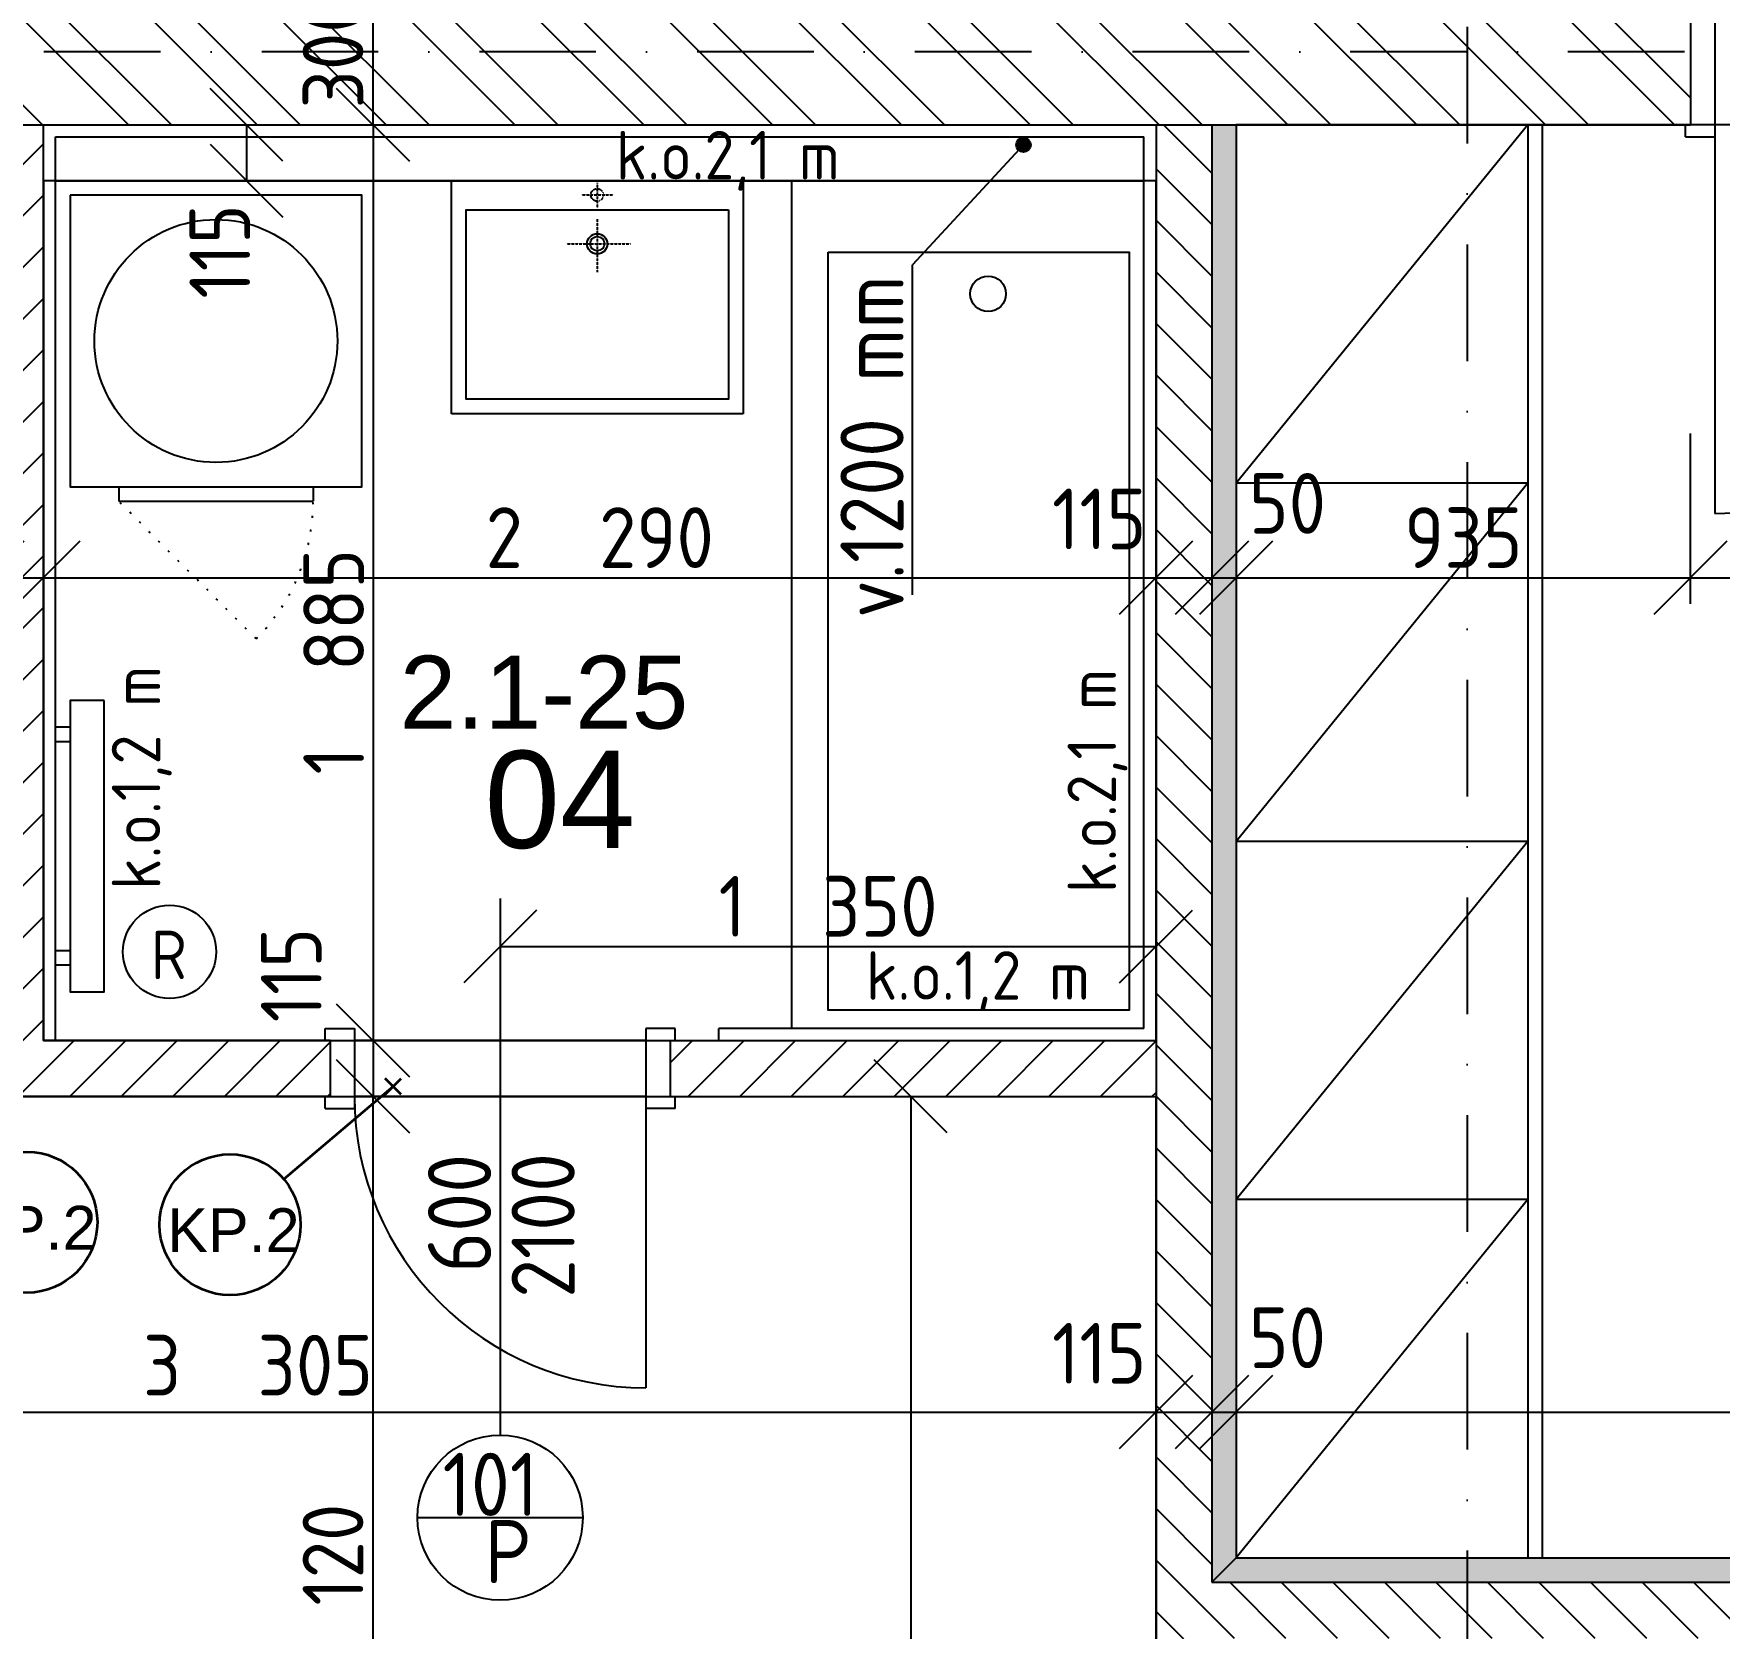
# Model space of a CAD drawing. Extents: x 4511820 to 5180432, y -1526536 to -944957.
# Drawn here: x 5033106 to 5036575, y -1241859 to -1238577 of the extents above; entities that cross this region are included whole.
import ezdxf

# ---------------------------------------------------------------- set-up
doc = ezdxf.new("R2010")
doc.units = 0
doc.header["$MEASUREMENT"] = 0
for name, pattern in [('ACAD_ISO07W100', [3.5, 0.5, -3]), ('BODKOCIARKOVANA_3', [5.6, 3, -1.3, 0, -1.3]), ('DASHED', [0.75, 0.5, -0.25])]:
    doc.linetypes.add(name, pattern=pattern)
doc.layers.get('0').update_dxf_attribs({"linetype": 'CONTINUOUS'})
doc.layers.get('Defpoints').update_dxf_attribs({"color": 61, "linetype": 'CONTINUOUS'})
for name, color, linetype in [('DVERE', 45, 'CONTINUOUS'), ('KÓTY', 4, 'CONTINUOUS'), ('MÚRY', 1, 'CONTINUOUS'), ('osi', 253, 'CONTINUOUS'), ('Plochy', 41, 'CONTINUOUS'), ('POPIS', 7, 'CONTINUOUS'), ('TENKÁ', 7, 'CONTINUOUS'), ('Z-Kúrenie', 101, 'CONTINUOUS'), ('ZARIADENIE', 47, 'CONTINUOUS'), ('ZARIADENIE1', 145, 'CONTINUOUS'), ('ZARIADOVACIE', 144, 'CONTINUOUS'), ('ŠRAFY', 82, 'CONTINUOUS')]:
    doc.layers.add(name, color=color, linetype=linetype)
doc.layers.add('preklady', color=74, linetype='CONTINUOUS', lineweight=35)
doc.styles.add('ARIAL', font='arial.ttf')
doc.styles.add('STYLE1', font='isocp.shx')
doc.dimstyles.new('STANDARD-50', dxfattribs={"dimtxt": 125, "dimasz": 150, "dimexe": 10, "dimexo": 200, "dimgap": 20, "dimtad": 1, "dimdsep": 46, "dimlunit": 6, "dimtxsty": 'STYLE1', "dimblk1": 'OBLIQUE', "dimblk2": 'OBLIQUE', "dimsah": 1, "dimcen": 2.5, "dimse1": 1, "dimse2": 1, "dimadec": 0, "dimazin": 0, "dimtfac": 1, "dimtmove": 1, "dimatfit": 3, "dimldrblk": 'OBLIQUE', "dimfxl": 1, "dimtolj": 1, "dimtzin": 0, "dimarcsym": 0})
pattern_1 = [(45, (515270.5, 214751.965), (-53.0330086, 53.0330086), [])]

# ---------------------------------------------------------------- blocks, each defined once
blk = doc.blocks.new('pračka')
at = {"layer": 'ZARIADENIE1', "color": 8, "linetype": 'ACAD_ISO07W100', "ltscale": 8}
blk.add_line((4536136.9, -1117296.3), (4536419.7, -1117579.2), dxfattribs=at)
at = {"layer": 'ZARIADENIE1', "color": 8}
for p, q in [((4536419.7, -1117579.2), (4536019.7, -1117579.2)), ((4536019.7, -1117609.2), (4536019.7, -1117579.2)), ((4536419.7, -1117609.2), (4536419.7, -1117579.2))]:
    blk.add_line(p, q, dxfattribs=at)
blk.add_lwpolyline([(4536519.7, -1118209.2), (4536519.7, -1117609.2), (4535919.7, -1117609.2), (4535919.7, -1118209.2)], close=True, dxfattribs=at)
blk.add_circle((4536219.7, -1117909.2), 250, dxfattribs=at)
at = {"layer": 'ZARIADENIE1', "color": 8, "linetype": 'ACAD_ISO07W100', "ltscale": 8}
blk.add_arc((4536419.7, -1117579.2), 400, 135, 180, dxfattribs=at)
blk = doc.blocks.new('_OBLIQUE')
at = {"color": 0, "linetype": 'ByBlock'}
blk.add_line((-0.5, -0.5), (0.5, 0.5), dxfattribs=at)
blk = doc.blocks.new('*D31325')
at = {"layer": 'Defpoints', "color": 0}
for p in [(5035416, -1240764.2), (5034911, -1244884.2), (5035416, -1244884.2)]:
    blk.add_point(p, dxfattribs=at)
at = {"layer": 'KÓTY', "color": 0, "lineweight": -2}
blk.add_line((5034911, -1240764.2), (5034911, -1244884.2), dxfattribs=at)
at = {"layer": 'KÓTY', "color": 0, "linetype": 'ByBlock', "lineweight": -2, "xscale": 150, "yscale": 150, "zscale": 150}
for p, rotation in [((5034911, -1240764.2), 90), ((5034911, -1244884.2), 270)]:
    blk.add_blockref('_OBLIQUE', p, dxfattribs=dict(at, rotation=rotation))
at = {"layer": 'KÓTY', "color": 0, "insert": (5034828.5, -1242824.2), "char_height": 125, "attachment_point": 5, "rotation": 90, "style": 'STYLE1'}
blk.add_mtext('\\A1;4ﾠ120', dxfattribs=at)
blk = doc.blocks.new('*D31326')
at = {"layer": 'Defpoints', "color": 0}
for p in [(5033212, -1240764.2), (5033804.5, -1240764.2), (5033212, -1242884.2)]:
    blk.add_point(p, dxfattribs=at)
at = {"layer": 'KÓTY', "color": 0, "lineweight": -2}
blk.add_line((5033804.5, -1242884.2), (5033804.5, -1240764.2), dxfattribs=at)
at = {"layer": 'KÓTY', "color": 0, "linetype": 'ByBlock', "lineweight": -2, "xscale": 150, "yscale": 150, "zscale": 150}
for p, rotation in [((5033804.5, -1240764.2), 90), ((5033804.5, -1242884.2), 270)]:
    blk.add_blockref('_OBLIQUE', p, dxfattribs=dict(at, rotation=rotation))
at = {"layer": 'KÓTY', "color": 0, "insert": (5033722, -1241824.2), "char_height": 125, "attachment_point": 5, "rotation": 90, "style": 'STYLE1'}
blk.add_mtext('\\A1;2ﾠ120', dxfattribs=at)
blk = doc.blocks.new('*D31331')
at = {"layer": 'Defpoints', "color": 0}
for p in [(5034066, -1240356.6), (5035416, -1240356.6), (5035416, -1240455.5)]:
    blk.add_point(p, dxfattribs=at)
at = {"layer": 'KÓTY', "color": 0, "lineweight": -2}
blk.add_line((5034066, -1240455.5), (5035416, -1240455.5), dxfattribs=at)
at = {"layer": 'KÓTY', "color": 0, "linetype": 'ByBlock', "lineweight": -2, "xscale": 150, "yscale": 150, "zscale": 150, "rotation": 180}
blk.add_blockref('_OBLIQUE', (5034066, -1240455.5), dxfattribs=at)
at = {"layer": 'KÓTY', "color": 0, "linetype": 'ByBlock', "lineweight": -2, "xscale": 150, "yscale": 150, "zscale": 150}
blk.add_blockref('_OBLIQUE', (5035416, -1240455.5), dxfattribs=at)
at = {"layer": 'KÓTY', "color": 0, "insert": (5034741, -1240373), "char_height": 125, "attachment_point": 5, "style": 'STYLE1'}
blk.add_mtext('\\A1;1ﾠ350', dxfattribs=at)
blk = doc.blocks.new('*D31337')
at = {"layer": 'Defpoints', "color": 0}
for p in [(5033126, -1239696.5), (5035416, -1239696.5), (5035416, -1239696.5)]:
    blk.add_point(p, dxfattribs=at)
at = {"layer": 'KÓTY', "color": 0, "lineweight": -2}
blk.add_line((5033126, -1239696.5), (5035416, -1239696.5), dxfattribs=at)
at = {"layer": 'KÓTY', "color": 0, "linetype": 'ByBlock', "lineweight": -2, "xscale": 150, "yscale": 150, "zscale": 150, "rotation": 180}
blk.add_blockref('_OBLIQUE', (5033126, -1239696.5), dxfattribs=at)
at = {"layer": 'KÓTY', "color": 0, "linetype": 'ByBlock', "lineweight": -2, "xscale": 150, "yscale": 150, "zscale": 150}
blk.add_blockref('_OBLIQUE', (5035416, -1239696.5), dxfattribs=at)
at = {"layer": 'KÓTY', "color": 0, "insert": (5034271, -1239614), "char_height": 125, "attachment_point": 5, "style": 'STYLE1'}
blk.add_mtext('\\A1;2ﾠ290', dxfattribs=at)
blk = doc.blocks.new('*D31338')
at = {"layer": 'Defpoints', "color": 0}
for p in [(5033011, -1239696.5), (5033126, -1239696.5), (5033126, -1239696.5)]:
    blk.add_point(p, dxfattribs=at)
at = {"layer": 'KÓTY', "color": 0, "lineweight": -2}
blk.add_line((5033011, -1239696.5), (5033126, -1239696.5), dxfattribs=at)
at = {"layer": 'KÓTY', "color": 0, "linetype": 'ByBlock', "lineweight": -2, "xscale": 150, "yscale": 150, "zscale": 150, "rotation": 180}
blk.add_blockref('_OBLIQUE', (5033011, -1239696.5), dxfattribs=at)
at = {"layer": 'KÓTY', "color": 0, "linetype": 'ByBlock', "lineweight": -2, "xscale": 150, "yscale": 150, "zscale": 150}
blk.add_blockref('_OBLIQUE', (5033126, -1239696.5), dxfattribs=at)
at = {"layer": 'KÓTY', "color": 0, "insert": (5032870, -1239594), "char_height": 125, "attachment_point": 5, "style": 'STYLE1'}
blk.add_mtext('\\A1;115', dxfattribs=at)
blk = doc.blocks.new('*D31339')
at = {"layer": 'Defpoints', "color": 0}
for p in [(5033126, -1240649.2), (5033126, -1240764.2), (5033804.5, -1240764.2)]:
    blk.add_point(p, dxfattribs=at)
at = {"layer": 'KÓTY', "color": 0, "lineweight": -2}
blk.add_line((5033804.5, -1240649.2), (5033804.5, -1240764.2), dxfattribs=at)
at = {"layer": 'KÓTY', "color": 0, "linetype": 'ByBlock', "lineweight": -2, "xscale": 150, "yscale": 150, "zscale": 150}
for p, rotation in [((5033804.5, -1240649.2), 90), ((5033804.5, -1240764.2), 270)]:
    blk.add_blockref('_OBLIQUE', p, dxfattribs=dict(at, rotation=rotation))
at = {"layer": 'KÓTY', "color": 0, "insert": (5033636, -1240514.5), "char_height": 125, "attachment_point": 5, "rotation": 90, "style": 'STYLE1'}
blk.add_mtext('\\A1;115', dxfattribs=at)
blk = doc.blocks.new('*D31340')
at = {"layer": 'Defpoints', "color": 0}
for p in [(5033151, -1238764.2), (5033151, -1240649.2), (5033804.5, -1240649.2)]:
    blk.add_point(p, dxfattribs=at)
at = {"layer": 'KÓTY', "color": 0, "lineweight": -2}
blk.add_line((5033804.5, -1238764.2), (5033804.5, -1240649.2), dxfattribs=at)
at = {"layer": 'KÓTY', "color": 0, "linetype": 'ByBlock', "lineweight": -2, "xscale": 150, "yscale": 150, "zscale": 150}
for p, rotation in [((5033804.5, -1238764.2), 90), ((5033804.5, -1240649.2), 270)]:
    blk.add_blockref('_OBLIQUE', p, dxfattribs=dict(at, rotation=rotation))
at = {"layer": 'KÓTY', "color": 0, "insert": (5033723.5, -1239869.5), "char_height": 125, "attachment_point": 5, "rotation": 90, "style": 'STYLE1'}
blk.add_mtext('\\A1;1ﾠ885', dxfattribs=at)
blk = doc.blocks.new('*D31346')
at = {"layer": 'Defpoints', "color": 0}
for p in [(5035416, -1241414), (5032111, -1241764.2), (5035416, -1241764.2)]:
    blk.add_point(p, dxfattribs=at)
at = {"layer": 'KÓTY', "color": 0, "lineweight": -2}
blk.add_line((5032111, -1241414), (5035416, -1241414), dxfattribs=at)
at = {"layer": 'KÓTY', "color": 0, "linetype": 'ByBlock', "lineweight": -2, "xscale": 150, "yscale": 150, "zscale": 150, "rotation": 180}
blk.add_blockref('_OBLIQUE', (5032111, -1241414), dxfattribs=at)
at = {"layer": 'KÓTY', "color": 0, "linetype": 'ByBlock', "lineweight": -2, "xscale": 150, "yscale": 150, "zscale": 150}
blk.add_blockref('_OBLIQUE', (5035416, -1241414), dxfattribs=at)
at = {"layer": 'KÓTY', "color": 0, "insert": (5033567.5, -1241317.5), "char_height": 125, "attachment_point": 5, "style": 'STYLE1'}
blk.add_mtext('\\A1;3ﾠ305', dxfattribs=at)
blk = doc.blocks.new('*D31347')
at = {"layer": 'Defpoints', "color": 0}
for p in [(5035416, -1241414), (5035531, -1241414), (5035531, -1241414)]:
    blk.add_point(p, dxfattribs=at)
at = {"layer": 'KÓTY', "color": 0, "lineweight": -2}
blk.add_line((5035416, -1241414), (5035531, -1241414), dxfattribs=at)
at = {"layer": 'KÓTY', "color": 0, "linetype": 'ByBlock', "lineweight": -2, "xscale": 150, "yscale": 150, "zscale": 150, "rotation": 180}
blk.add_blockref('_OBLIQUE', (5035416, -1241414), dxfattribs=at)
at = {"layer": 'KÓTY', "color": 0, "linetype": 'ByBlock', "lineweight": -2, "xscale": 150, "yscale": 150, "zscale": 150}
blk.add_blockref('_OBLIQUE', (5035531, -1241414), dxfattribs=at)
at = {"layer": 'KÓTY', "color": 0, "insert": (5035299, -1241293), "char_height": 125, "attachment_point": 5, "style": 'STYLE1'}
blk.add_mtext('\\A1;115', dxfattribs=at)
blk = doc.blocks.new('*D31348')
at = {"layer": 'Defpoints', "color": 0}
for p in [(5035531, -1241414), (5035581, -1241414), (5035581, -1241414)]:
    blk.add_point(p, dxfattribs=at)
at = {"layer": 'KÓTY', "color": 0, "lineweight": -2}
blk.add_line((5035531, -1241414), (5035581, -1241414), dxfattribs=at)
at = {"layer": 'KÓTY', "color": 0, "linetype": 'ByBlock', "lineweight": -2, "xscale": 150, "yscale": 150, "zscale": 150, "rotation": 180}
blk.add_blockref('_OBLIQUE', (5035531, -1241414), dxfattribs=at)
at = {"layer": 'KÓTY', "color": 0, "linetype": 'ByBlock', "lineweight": -2, "xscale": 150, "yscale": 150, "zscale": 150}
blk.add_blockref('_OBLIQUE', (5035581, -1241414), dxfattribs=at)
at = {"layer": 'KÓTY', "color": 0, "insert": (5035686.5, -1241261), "char_height": 125, "attachment_point": 5, "style": 'STYLE1'}
blk.add_mtext('\\A1;50', dxfattribs=at)
blk = doc.blocks.new('*D31349')
at = {"layer": 'Defpoints', "color": 0}
for p in [(5035581, -1241414), (5040541, -1241414), (5040541, -1241414)]:
    blk.add_point(p, dxfattribs=at)
at = {"layer": 'KÓTY', "color": 0, "lineweight": -2}
blk.add_line((5035581, -1241414), (5040541, -1241414), dxfattribs=at)
at = {"layer": 'KÓTY', "color": 0, "linetype": 'ByBlock', "lineweight": -2, "xscale": 150, "yscale": 150, "zscale": 150, "rotation": 180}
blk.add_blockref('_OBLIQUE', (5035581, -1241414), dxfattribs=at)
at = {"layer": 'KÓTY', "color": 0, "linetype": 'ByBlock', "lineweight": -2, "xscale": 150, "yscale": 150, "zscale": 150}
blk.add_blockref('_OBLIQUE', (5040541, -1241414), dxfattribs=at)
at = {"layer": 'KÓTY', "color": 0, "insert": (5038061, -1241331.5), "char_height": 125, "attachment_point": 5, "style": 'STYLE1'}
blk.add_mtext('\\A1;4ﾠ960', dxfattribs=at)
blk = doc.blocks.new('*D31353')
at = {"layer": 'Defpoints', "color": 0}
for p in [(5034476.5, -1238764.2), (5033544, -1238879.2), (5034476.5, -1238879.2)]:
    blk.add_point(p, dxfattribs=at)
at = {"layer": 'KÓTY', "color": 0, "lineweight": -2}
blk.add_line((5033544, -1238764.2), (5033544, -1238879.2), dxfattribs=at)
at = {"layer": 'KÓTY', "color": 0, "linetype": 'ByBlock', "lineweight": -2, "xscale": 150, "yscale": 150, "zscale": 150}
for p, rotation in [((5033544, -1238764.2), 90), ((5033544, -1238879.2), 270)]:
    blk.add_blockref('_OBLIQUE', p, dxfattribs=dict(at, rotation=rotation))
at = {"layer": 'KÓTY', "color": 0, "insert": (5033489, -1239025), "char_height": 125, "attachment_point": 5, "rotation": 90, "style": 'STYLE1'}
blk.add_mtext('\\A1;115', dxfattribs=at)
blk = doc.blocks.new('*D31357')
at = {"layer": 'Defpoints', "color": 0}
for p in [(5035581, -1238215.7), (5036516, -1238215.7), (5036516, -1239696.5)]:
    blk.add_point(p, dxfattribs=at)
at = {"layer": 'KÓTY', "color": 0, "lineweight": -2}
blk.add_line((5035581, -1239696.5), (5036516, -1239696.5), dxfattribs=at)
at = {"layer": 'KÓTY', "color": 0, "linetype": 'ByBlock', "lineweight": -2, "xscale": 150, "yscale": 150, "zscale": 150, "rotation": 180}
blk.add_blockref('_OBLIQUE', (5035581, -1239696.5), dxfattribs=at)
at = {"layer": 'KÓTY', "color": 0, "linetype": 'ByBlock', "lineweight": -2, "xscale": 150, "yscale": 150, "zscale": 150}
blk.add_blockref('_OBLIQUE', (5036516, -1239696.5), dxfattribs=at)
at = {"layer": 'KÓTY', "color": 0, "insert": (5036048.5, -1239614), "char_height": 125, "attachment_point": 5, "style": 'STYLE1'}
blk.add_mtext('\\A1;935', dxfattribs=at)
blk = doc.blocks.new('*D31358')
at = {"layer": 'Defpoints', "color": 0}
for p in [(5036516, -1238065.7), (5037416, -1238065.7), (5037416, -1239696.5)]:
    blk.add_point(p, dxfattribs=at)
at = {"layer": 'KÓTY', "color": 0, "lineweight": -2}
blk.add_line((5036516, -1239696.5), (5037416, -1239696.5), dxfattribs=at)
at = {"layer": 'KÓTY', "color": 0, "linetype": 'ByBlock', "lineweight": -2, "xscale": 150, "yscale": 150, "zscale": 150, "rotation": 180}
blk.add_blockref('_OBLIQUE', (5036516, -1239696.5), dxfattribs=at)
at = {"layer": 'KÓTY', "color": 0, "linetype": 'ByBlock', "lineweight": -2, "xscale": 150, "yscale": 150, "zscale": 150}
blk.add_blockref('_OBLIQUE', (5037416, -1239696.5), dxfattribs=at)
at = {"layer": 'KÓTY', "color": 0, "insert": (5036966, -1239614), "char_height": 125, "attachment_point": 5, "style": 'STYLE1'}
blk.add_mtext('\\A1;900', dxfattribs=at)
blk = doc.blocks.new('*D31364')
at = {"layer": 'Defpoints', "color": 0}
for p in [(5035416, -1239696.5), (5035531, -1239696.5), (5035531, -1239696.5)]:
    blk.add_point(p, dxfattribs=at)
at = {"layer": 'KÓTY', "color": 0, "lineweight": -2}
blk.add_line((5035416, -1239696.5), (5035531, -1239696.5), dxfattribs=at)
at = {"layer": 'KÓTY', "color": 0, "linetype": 'ByBlock', "lineweight": -2, "xscale": 150, "yscale": 150, "zscale": 150, "rotation": 180}
blk.add_blockref('_OBLIQUE', (5035416, -1239696.5), dxfattribs=at)
at = {"layer": 'KÓTY', "color": 0, "linetype": 'ByBlock', "lineweight": -2, "xscale": 150, "yscale": 150, "zscale": 150}
blk.add_blockref('_OBLIQUE', (5035531, -1239696.5), dxfattribs=at)
at = {"layer": 'KÓTY', "color": 0, "insert": (5035299, -1239575.5), "char_height": 125, "attachment_point": 5, "style": 'STYLE1'}
blk.add_mtext('\\A1;115', dxfattribs=at)
blk = doc.blocks.new('*D31365')
at = {"layer": 'Defpoints', "color": 0}
for p in [(5035531, -1239696.5), (5035581, -1239696.5), (5035581, -1239696.5)]:
    blk.add_point(p, dxfattribs=at)
at = {"layer": 'KÓTY', "color": 0, "lineweight": -2}
blk.add_line((5035531, -1239696.5), (5035581, -1239696.5), dxfattribs=at)
at = {"layer": 'KÓTY', "color": 0, "linetype": 'ByBlock', "lineweight": -2, "xscale": 150, "yscale": 150, "zscale": 150, "rotation": 180}
blk.add_blockref('_OBLIQUE', (5035531, -1239696.5), dxfattribs=at)
at = {"layer": 'KÓTY', "color": 0, "linetype": 'ByBlock', "lineweight": -2, "xscale": 150, "yscale": 150, "zscale": 150}
blk.add_blockref('_OBLIQUE', (5035581, -1239696.5), dxfattribs=at)
at = {"layer": 'KÓTY', "color": 0, "insert": (5035686.5, -1239543.5), "char_height": 125, "attachment_point": 5, "style": 'STYLE1'}
blk.add_mtext('\\A1;50', dxfattribs=at)
blk = doc.blocks.new('*D31379')
at = {"layer": 'Defpoints', "color": 0}
for p in [(5033804.5, -1238464.2), (5033804.5, -1238464.2), (5033804.5, -1238764.2)]:
    blk.add_point(p, dxfattribs=at)
at = {"layer": 'KÓTY', "color": 0, "lineweight": -2}
blk.add_line((5033804.5, -1238764.2), (5033804.5, -1238464.2), dxfattribs=at)
at = {"layer": 'KÓTY', "color": 0, "linetype": 'ByBlock', "lineweight": -2, "xscale": 150, "yscale": 150, "zscale": 150}
for p, rotation in [((5033804.5, -1238464.2), 90), ((5033804.5, -1238764.2), 270)]:
    blk.add_blockref('_OBLIQUE', p, dxfattribs=dict(at, rotation=rotation))
at = {"layer": 'KÓTY', "color": 0, "insert": (5033722, -1238614.2), "char_height": 125, "attachment_point": 5, "rotation": 90, "style": 'STYLE1'}
blk.add_mtext('\\A1;300', dxfattribs=at)

msp = doc.modelspace()

# ---------------------------------------------------------------- hatches: boundary and pattern name
at = {"layer": 'KÓTY'}
h = msp.add_hatch(color=256, dxfattribs=at)
h.dxf.hatch_style = 1
h.paths.add_polyline_path([(5035158, -1238805.535, 0.65381715), (5035132.826, -1238794.513, 1.52947961)])
at = {"layer": 'ŠRAFY'}
h = msp.add_hatch(dxfattribs=at)
h.set_pattern_fill('ANSI32', color=256, scale=500, angle=90)
h.set_pattern_definition([(135, (515810.9, -44587.94), (-132.5825215, -132.5825215), []), (135, (515810.9, -44499.55), (-132.5825215, -132.5825215), [])])
h.paths.add_polyline_path([(5035341, -1238464.226), (5035226, -1238464.226), (5033376, -1238464.226), (5033211, -1238464.226), (5031271, -1238464.226), (5031271, -1238764.226), (5031971, -1238764.226), (5032111, -1238764.226), (5033011, -1238764.226), (5033126, -1238764.226), (5035416, -1238764.226), (5035581, -1238764.226), (5036516, -1238764.226), (5036516, -1238464.226), (5036356, -1238464.226), (5036241, -1238464.226)])
at = {"layer": 'ŠRAFY', "ltscale": 0.25}
h = msp.add_hatch(dxfattribs=at)
h.set_pattern_fill('ANSI31', color=256, scale=600, style=0)
h.set_pattern_definition(pattern_1)
h.paths.add_polyline_path([(5032111, -1240764.226), (5032266, -1240764.226), (5032266, -1240649.226), (5032111, -1240649.226)])
h.paths.add_polyline_path([(5032111, -1239279.226), (5033011, -1239279.226), (5033011, -1240649.226), (5032966, -1240649.226), (5032966, -1240764.226), (5033716, -1240764.226), (5033716, -1240649.226), (5033126, -1240649.226), (5033126, -1238764.226), (5033011, -1238764.226), (5033011, -1239164.226), (5032111, -1239164.226)])
h = msp.add_hatch(dxfattribs=at)
h.set_pattern_fill('ANSI31', color=256, scale=600, angle=90, style=0)
h.set_pattern_definition([(135, (-2976355.03, 109742.89), (-53.0330086, -53.0330086), [])])
h.paths.add_polyline_path([(5035416, -1238764.226), (5035531, -1238764.226), (5035531, -1241764.226), (5040541, -1241764.226), (5040541, -1241879.226), (5035531, -1241879.226), (5035531, -1241974.226), (5035531, -1241984.226), (5035416, -1241984.226), (5035416, -1241974.226), (5035416, -1240764.226), (5035416, -1240649.226)])
at = {"layer": 'ŠRAFY'}
h = msp.add_hatch(dxfattribs=at)
h.set_pattern_fill('DOTS', color=256, scale=250, angle=90)
h.set_pattern_definition([(90, (-71441.844, -112920.035), (-15.625, 7.8125), [0, -15.625])])
h.paths.add_polyline_path([(5035531, -1238764.226), (5035531, -1241764.226), (5035581, -1241714.226), (5035581, -1238764.226)])
at = {"layer": 'ŠRAFY', "ltscale": 0.25}
h = msp.add_hatch(dxfattribs=at)
h.set_pattern_fill('ANSI31', color=256, scale=600, style=0)
h.set_pattern_definition(pattern_1)
h.paths.add_polyline_path([(5035416, -1240764.226), (5035416, -1240649.226), (5034516, -1240649.226), (5034426, -1240649.226), (5034416, -1240649.226), (5034416, -1240764.226), (5034426, -1240764.226)])
at = {"layer": 'ŠRAFY'}
h = msp.add_hatch(dxfattribs=at)
h.set_pattern_fill('DOTS', color=256, scale=250)
h.set_pattern_definition([(0, (0, -89070.035), (7.8125, 15.625), [0, -15.625])])
h.paths.add_polyline_path([(5040541, -1241714.226), (5035581, -1241714.226), (5035531, -1241764.226), (5040541, -1241764.226)])

# ---------------------------------------------------------------- linework, layer by layer
at = {"layer": 'DVERE', "ltscale": 0.25}
for p, q in [((5036566, -1238439.226), (5036566, -1238789.226)), ((5036506, -1238789.226), (5036506, -1238764.226)), ((5037366, -1238764.226), (5036566, -1238764.226)), ((5036566, -1238764.226), (5036566, -1239564.226)), ((5036506, -1238789.226), (5036566, -1238789.226)), ((5034066, -1240356.57), (5034066, -1241461.226)), ((5033706, -1240649.226), (5033706, -1240624.226)), ((5033706, -1240624.226), (5033766, -1240624.226)), ((5033766, -1240624.226), (5033766, -1240789.226)), ((5034366, -1240624.226), (5034366, -1240789.226)), ((5034426, -1240624.226), (5034366, -1240624.226)), ((5034426, -1240649.226), (5034426, -1240624.226)), ((5034366, -1240649.226), (5033766, -1240649.226)), ((5034366, -1240649.226), (5034366, -1240794.226)), ((5033706, -1240789.226), (5033706, -1240764.226)), ((5034366, -1240764.226), (5033766, -1240764.226)), ((5034366, -1240764.226), (5034366, -1241364.226)), ((5034426, -1240789.226), (5034426, -1240764.226)), ((5033706, -1240789.226), (5033766, -1240789.226)), ((5034426, -1240789.226), (5034366, -1240789.226)), ((5033896, -1241631.226), (5034236, -1241631.226))]:
    msp.add_line(p, q, dxfattribs=at)
msp.add_circle((5034066, -1241631.226), 170, dxfattribs=at)
for centre, radius, start, end in [((5036566, -1238764.226), 800, 270, 0), ((5034366, -1240764.226), 600, 180, 270)]:
    msp.add_arc(centre, radius, start, end, dxfattribs=at)
at = {"layer": 'KÓTY'}
for p, q in [((5035143, -1238805.535), (5034915, -1239052.535)), ((5034915, -1239732.035), (5034915, -1239052.535)), ((5036516, -1239749.938), (5036516, -1239399.938)), ((5035581, -1241714.226), (5035531, -1241764.226))]:
    msp.add_line(p, q, dxfattribs=at)
msp.add_circle((5035143, -1238805.535), 15, dxfattribs=at)
at = {"layer": 'MÚRY'}
for p, q in [((5036516, -1238464.226), (5036516, -1238764.226)), ((5033126, -1238764.226), (5035416, -1238764.226)), ((5035416, -1238764.226), (5035416, -1240649.226)), ((5035581, -1238764.226), (5036516, -1238764.226)), ((5035581, -1238764.226), (5035581, -1241714.226)), ((5035416, -1241984.226), (5035416, -1240764.226)), ((5035581, -1241714.226), (5040541, -1241714.226))]:
    msp.add_line(p, q, dxfattribs=at)
at = {"layer": 'MÚRY', "ltscale": 0.25}
for p, q in [((5033126, -1240649.226), (5033126, -1238764.226)), ((5033716, -1240649.226), (5033126, -1240649.226)), ((5033716, -1240649.226), (5033716, -1240764.226)), ((5034416, -1240649.226), (5034416, -1240764.226)), ((5034416, -1240649.226), (5035416, -1240649.226)), ((5033716, -1240764.226), (5032966, -1240764.226)), ((5034416, -1240764.226), (5035416, -1240764.226))]:
    msp.add_line(p, q, dxfattribs=at)
at = {"layer": 'osi', "linetype": 'BODKOCIARKOVANA_3', "ltscale": 80}
for p, q in [((5036056, -1223327.035), (5036056, -1260844.226)), ((5041881, -1238614.226), (4978211, -1238614.226))]:
    msp.add_line(p, q, dxfattribs=at)
at = {"layer": 'Plochy'}
for points in [[(5040541, -1238764.226), (5035581, -1238764.226), (5035581, -1241714.226), (5040541, -1241714.226)], [(5035416, -1238879.226), (5033126, -1238879.226), (5033126, -1240649.226), (5035416, -1240649.226)], [(5032111, -1244884.226), (5032111, -1242839.226), (5031971, -1242839.226), (5031971, -1241764.226), (5032111, -1241764.226), (5032111, -1240764.226), (5035416, -1240764.226), (5035416, -1244884.226), (5033531, -1244884.226), (5033531, -1242999.226), (5034166, -1242999.226), (5034166, -1242884.226), (5033416, -1242884.226), (5033416, -1244884.226)]]:
    msp.add_lwpolyline(points, close=True, dxfattribs=at)
at = {"layer": 'preklady'}
for p, q in [((5033845.883, -1240743.918), (5033620.675, -1240934.545)), ((5033829.265, -1240760.534), (5033862.499, -1240727.3)), ((5033862.5, -1240760.535), (5033829.266, -1240727.301))]:
    msp.add_line(p, q, dxfattribs=at)
at = {"layer": 'preklady', "ltscale": 0.25}
for centre in [(5033092, -1241023.226), (5033510, -1241028.226)]:
    msp.add_circle(centre, 145, dxfattribs=at)
at = {"layer": 'TENKÁ'}
for p, q in [((5033011, -1238764.226), (5033126, -1238764.226)), ((5035416, -1238764.226), (5035581, -1238764.226)), ((5035531, -1238764.226), (5035531, -1241764.226)), ((5034516, -1240649.226), (5034516, -1240624.226)), ((5035416, -1240649.226), (5035416, -1240764.226)), ((5035531, -1241764.226), (5040541, -1241764.226))]:
    msp.add_line(p, q, dxfattribs=at)
at = {"layer": 'TENKÁ', "ltscale": 0.25}
for p, q in [((5033151, -1240649.226), (5033151, -1238789.226)), ((5033151, -1238789.226), (5035391, -1238789.226)), ((5035391, -1240624.226), (5035391, -1238789.226)), ((5033151, -1238879.226), (5035391, -1238879.226)), ((5035391, -1240624.226), (5034516, -1240624.226))]:
    msp.add_line(p, q, dxfattribs=at)
at = {"layer": 'Z-Kúrenie', "linetype": 'Continuous'}
for p, q in [((5033181, -1240004.226), (5033151, -1240004.226)), ((5033181, -1240034.226), (5033151, -1240034.226)), ((5033181, -1240464.226), (5033151, -1240464.226)), ((5033181, -1240494.226), (5033151, -1240494.226))]:
    msp.add_line(p, q, dxfattribs=at)
msp.add_lwpolyline([(5033251, -1239949.226), (5033181, -1239949.226), (5033181, -1240549.226), (5033251, -1240549.226)], close=True, dxfattribs=at)
msp.add_circle((5033385.677, -1240466.568), 96, dxfattribs=at)
at = {"layer": 'ZARIADENIE', "ltscale": 0.25}
for p, q in [((5036181, -1238764.226), (5035581, -1239501.726)), ((5036181, -1238764.226), (5036181, -1241714.226)), ((5036211, -1238764.226), (5036211, -1241714.226)), ((5036181, -1239501.726), (5035581, -1239501.726)), ((5036181, -1239501.726), (5035581, -1240239.226)), ((5036181, -1240239.226), (5035581, -1240239.226)), ((5036181, -1240239.226), (5035581, -1240976.726)), ((5036181, -1240976.726), (5035581, -1241714.226)), ((5036181, -1240976.726), (5035581, -1240976.726))]:
    msp.add_line(p, q, dxfattribs=at)
at = {"layer": 'ZARIADOVACIE', "ltscale": 0.25}
for p, q in [((5033966, -1239359.226), (5033966, -1238879.226)), ((5034566, -1238879.226), (5034566, -1239359.226)), ((5034666, -1238879.226), (5034666, -1240624.226)), ((5034566, -1239359.226), (5033966, -1239359.226))]:
    msp.add_line(p, q, dxfattribs=at)
at = {"layer": 'ZARIADOVACIE', "linetype": 'DASHED'}
for p, q in [((5034266, -1238883.927), (5034266, -1238935.961)), ((5034233.137, -1238908.574), (5034298.863, -1238908.574)), ((5034266, -1238958.333), (5034266, -1239067.878)), ((5034203.012, -1239008.997), (5034334.465, -1239008.997))]:
    msp.add_line(p, q, dxfattribs=at)
at = {"layer": 'ZARIADOVACIE', "ltscale": 0.25}
for points in [[(5034536, -1238939.226), (5034536, -1239329.226), (5033996, -1239329.226), (5033996, -1238939.226)], [(5034536, -1238939.226), (5034536, -1239329.226), (5033996, -1239329.226), (5033996, -1238939.226)], [(5034741, -1239026.698), (5035361, -1239026.698), (5035361, -1240586.698), (5034741, -1240586.698)]]:
    msp.add_lwpolyline(points, close=True, dxfattribs=at)
at = {"layer": 'ZARIADOVACIE', "linetype": 'DASHED'}
msp.add_circle((5034265.686, -1238908.574), 12.931, dxfattribs=at)
at = {"layer": 'ZARIADOVACIE', "linetype": 'Continuous'}
for centre, radius in [((5034265.727, -1239009.265), 20.877), ((5034266, -1239008.997), 14.781)]:
    msp.add_circle(centre, radius, dxfattribs=at)
at = {"layer": 'ZARIADOVACIE', "ltscale": 0.25}
msp.add_circle((5035070.298, -1239112.112), 36.624, dxfattribs=at)

# ---------------------------------------------------------------- block references
at = {"layer": 'TENKÁ', "rotation": 180}
msp.add_blockref('pračka', (9569700.747, -2357118.418), dxfattribs=at)

# ---------------------------------------------------------------- texts
at = {"layer": 'DVERE', "style": 'STYLE1'}
for s, p in [('101', (5033947.47, -1241627.726)), ('P', (5034034.47, -1241766.363))]:
    msp.add_text(s, height=130, dxfattribs=at).set_placement(p)
at = {"layer": 'POPIS', "lineweight": 40, "ltscale": 0.25, "style": 'ARIAL'}
for s, height, p in [('2.1-25', 150, (5033859.269, -1240007.034)), ('04', 200, (5034033.811, -1240252.805)), ('04', 200, (5034033.811, -1240252.805))]:
    msp.add_text(s, height=height, dxfattribs=at).set_placement(p)
at = {"layer": 'preklady', "linetype": 'Continuous', "lineweight": 20, "style": 'ARIAL'}
for p in [(5032962.736, -1241079.483), (5033380.736, -1241084.483)]:
    msp.add_text('KP.2', height=90, dxfattribs=at).set_placement(p)
at = {"layer": 'TENKÁ', "linetype": 'Continuous', "style": 'STYLE1'}
for s, p in [('k.o.2,1 m', (5034304.145, -1238876.822)), ('k.o.1,2 m', (5034819.136, -1240565.214))]:
    msp.add_text(s, height=100, dxfattribs=at).set_placement(p)
for s, height, p in [('v.1200 mm', 130, (5034896.417, -1239780.162)), ('k.o.1,2 m', 100, (5033366.673, -1240338.92)), ('k.o.2,1 m', 100, (5035333.716, -1240345.249)), ('600', 130, (5034047.417, -1241127.141)), ('2100', 130, (5034219.524, -1241178.915))]:
    msp.add_text(s, height=height, rotation=90, dxfattribs=at).set_placement(p)
at = {"layer": 'Z-Kúrenie', "linetype": 'Continuous', "style": 'STYLE1'}
msp.add_text('R', height=100, dxfattribs=at).set_placement((5033347.049, -1240522.767))

# ---------------------------------------------------------------- dimensions: what is measured, and where the dimension line sits
at = {"layer": 'KÓTY'}
for base, p1, p2, picture, middle in [((5037416, -1239696.535), (5036516, -1238065.726), (5037416, -1238065.726), '*D31358', (5036966, -1239614.035)), ((5036516, -1239696.535), (5035581, -1238215.726), (5036516, -1238215.726), '*D31357', (5036048.5, -1239614.035)), ((5035416, -1239696.535), (5033126, -1239696.535), (5035416, -1239696.535), '*D31337', (5034271, -1239613.992)), ((5035416, -1240455.535), (5034066, -1240356.57), (5035416, -1240356.57), '*D31331', (5034741, -1240372.992)), ((5040541, -1241414.035), (5035581, -1241414.035), (5040541, -1241414.035), '*D31349', (5038061, -1241331.492))]:
    dim = msp.add_linear_dim(base=base, p1=p1, p2=p2, dimstyle='STANDARD-50', dxfattribs=at)
    dim.commit()
    dim.dimension.update_dxf_attribs({"geometry": picture, "text_midpoint": middle})
for base, p1, p2, picture, middle in [((5033804.5, -1238464.226), (5033804.5, -1238764.226), (5033804.5, -1238464.226), '*D31379', (5033722, -1238614.226)), ((5033804.5, -1240764.226), (5033212, -1242884.226), (5033212, -1240764.226), '*D31326', (5033721.957, -1241824.226)), ((5034911, -1244884.226), (5035416, -1240764.226), (5035416, -1244884.226), '*D31325', (5034828.457, -1242824.226))]:
    dim = msp.add_linear_dim(base=base, p1=p1, p2=p2, angle=90, dimstyle='STANDARD-50', dxfattribs=at)
    dim.commit()
    dim.dimension.update_dxf_attribs({"geometry": picture, "text_midpoint": middle})
for base, p1, p2, picture, middle in [((5033804.5, -1240649.226), (5033151, -1238764.226), (5033151, -1240649.226), '*D31340', (5033806, -1239869.535)), ((5033544, -1238879.226), (5034476.5, -1238764.226), (5034476.5, -1238879.226), '*D31353', (5033571.5, -1239025.035)), ((5033804.5, -1240764.226), (5033126, -1240649.226), (5033126, -1240764.226), '*D31339', (5033718.5, -1240514.535))]:
    dim = msp.add_linear_dim(base=base, p1=p1, p2=p2, angle=90, dimstyle='STANDARD-50', dxfattribs=at)
    dim.commit()
    dim.dimension.update_dxf_attribs({"geometry": picture, "text_midpoint": middle, "dimtype": 160})
for base, p1, p2, picture, middle in [((5035531, -1239696.535), (5035416, -1239696.535), (5035531, -1239696.535), '*D31364', (5035299, -1239658.035)), ((5035581, -1239696.535), (5035531, -1239696.535), (5035581, -1239696.535), '*D31365', (5035686.5, -1239626.035)), ((5033126, -1239696.535), (5033011, -1239696.535), (5033126, -1239696.535), '*D31338', (5032870, -1239676.535)), ((5035581, -1241414.035), (5035531, -1241414.035), (5035581, -1241414.035), '*D31348', (5035686.5, -1241343.535)), ((5035531, -1241414.035), (5035416, -1241414.035), (5035531, -1241414.035), '*D31347', (5035299, -1241375.535)), ((5035416, -1241414.035), (5032111, -1241764.226), (5035416, -1241764.226), '*D31346', (5033567.5, -1241400.035))]:
    dim = msp.add_linear_dim(base=base, p1=p1, p2=p2, dimstyle='STANDARD-50', dxfattribs=at)
    dim.commit()
    dim.dimension.update_dxf_attribs({"geometry": picture, "text_midpoint": middle, "dimtype": 160})

doc.saveas('drawing.dxf')
